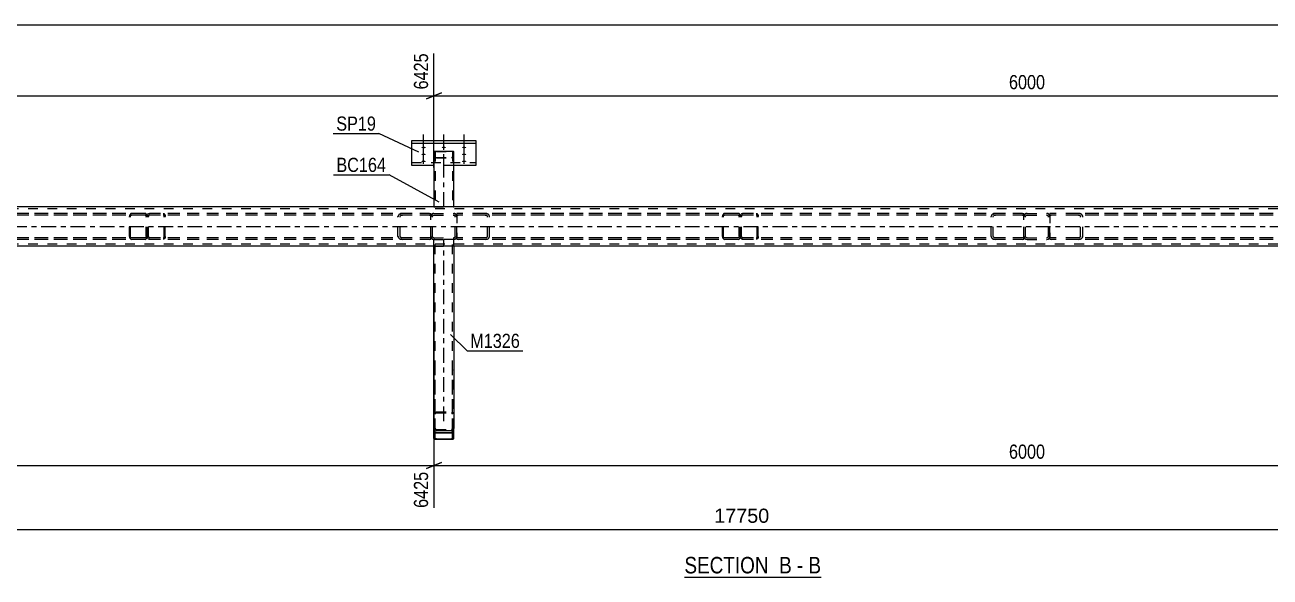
# Model space of a CAD drawing. Header units: millimetres. Extents: x -91 to 750, y -434 to 160.
# Drawn here: x 134.2 to 386.2, y -278.7 to -166.9 of the extents above; entities that cross this region are included whole.
import ezdxf

# ---------------------------------------------------------------- set-up
doc = ezdxf.new("R2010")
doc.units = ezdxf.units.MM
doc.linetypes.add('DXK_LINE_DOT2', pattern=[3.9198, 1.9599, -1.9599])
doc.linetypes.add('DXK_LINE_DOT3', pattern=[5.9187, 2.979, -0.9799, 0.9799, -0.9799])
doc.styles.add('Arial', font='ARIAL.TTF', dxfattribs={"height": 0.2})
doc.styles.add('Arial Narrow', font='ARIALN.TTF', dxfattribs={"height": 0.2})

# ---------------------------------------------------------------- blocks, each defined once
blk = doc.blocks.new('Unknown-761555327-20 - 1403')
at = {"color": 6, "linetype": 'Continuous'}
blk.add_line((267.69, -278.74), (295.33, -278.74), dxfattribs=at)
at = {"color": 0, "linetype": 'Continuous'}
blk.add_wipeout([(285.8, -277.99), (285.8, -274.49), (267.69, -274.49), (267.69, -277.99)], dxfattribs=at)
at = {"color": 7, "linetype": 'Continuous', "style": 'Arial Narrow'}
blk.add_text('SECTION ', height=3.34, dxfattribs=at).set_placement((267.69, -277.99))
at = {"color": 0, "linetype": 'Continuous'}
blk.add_wipeout([(289.4, -277.99), (289.4, -274.49), (286.85, -274.49), (286.85, -277.99)], dxfattribs=at)
blk.add_wipeout([(291.73, -277.99), (291.73, -274.49), (290.45, -274.49), (290.45, -277.99)], dxfattribs=at)
at = {"color": 7, "linetype": 'Continuous', "style": 'Arial Narrow'}
blk.add_text('B', height=3.34, dxfattribs=at).set_placement((286.85, -277.99))
at = {"color": 0, "linetype": 'Continuous'}
blk.add_wipeout([(295.33, -277.99), (295.33, -274.49), (292.78, -274.49), (292.78, -277.99)], dxfattribs=at)
at = {"color": 7, "linetype": 'Continuous', "style": 'Arial Narrow'}
for s, p in [('-', (290.45, -277.99)), ('B', (292.78, -277.99))]:
    blk.add_text(s, height=3.34, dxfattribs=at).set_placement(p)
blk = doc.blocks.new('Part-761555327-1407 - 1403')
at = {"color": 7, "linetype": 'DXK_LINE_DOT2'}
for p, q in [((217.01, -248.58), (217.01, -236.78)), ((217.25, -249.62), (217.25, -236.78)), ((220.77, -249.62), (220.77, -236.78)), ((221.01, -248.58), (221.01, -236.78))]:
    blk.add_line(p, q, dxfattribs=at)
at = {"color": 2, "linetype": 'Continuous'}
for p, q in [((217.01, -250.66), (217.01, -248.58)), ((221.01, -250.66), (221.01, -248.58)), ((217.05, -249.55), (217.01, -249.62)), ((217.01, -250.66), (217.05, -250.72)), ((217.15, -249.5), (217.05, -249.55)), ((217.05, -250.72), (217.15, -250.77)), ((217.31, -249.46), (217.15, -249.5)), ((217.15, -250.77), (217.31, -250.81)), ((217.25, -249.62), (217.27, -249.58)), ((217.25, -250.66), (217.25, -249.62)), ((217.27, -250.69), (217.25, -250.66)), ((217.27, -249.58), (217.32, -249.56)), ((217.32, -250.71), (217.27, -250.69)), ((217.49, -249.45), (217.31, -249.46)), ((217.31, -250.81), (217.49, -250.82)), ((217.32, -249.56), (217.4, -249.54)), ((217.4, -250.73), (217.32, -250.71)), ((217.4, -249.54), (217.49, -249.53)), ((217.49, -250.74), (217.4, -250.73)), ((217.49, -249.45), (220.53, -249.45)), ((217.49, -249.53), (220.53, -249.53)), ((217.49, -250.74), (220.53, -250.74)), ((217.49, -250.82), (220.53, -250.82)), ((220.71, -249.46), (220.53, -249.45)), ((220.53, -249.53), (220.62, -249.54)), ((220.62, -250.73), (220.53, -250.74)), ((220.53, -250.82), (220.71, -250.81)), ((220.62, -249.54), (220.7, -249.56)), ((220.7, -250.71), (220.62, -250.73)), ((220.7, -249.56), (220.75, -249.58)), ((220.75, -250.69), (220.7, -250.71)), ((220.87, -249.5), (220.71, -249.46)), ((220.71, -250.81), (220.87, -250.77)), ((220.75, -249.58), (220.77, -249.62)), ((220.77, -250.66), (220.75, -250.69)), ((220.77, -250.66), (220.77, -249.62)), ((220.97, -249.55), (220.87, -249.5)), ((220.87, -250.77), (220.97, -250.72)), ((221.01, -249.62), (220.97, -249.55)), ((220.97, -250.72), (221.01, -250.66))]:
    blk.add_line(p, q, dxfattribs=at)
blk = doc.blocks.new('Part-761555327-1507 - 1403')
at = {"color": 2, "linetype": 'Continuous'}
for p, q in [((587.64, -203.72), (-35.2, -203.72)), ((587.64, -211.72), (-35.2, -211.72))]:
    blk.add_line(p, q, dxfattribs=at)
at = {"color": 7, "linetype": 'DXK_LINE_DOT2'}
for p, q in [((587.64, -204.12), (-40, -204.12)), ((587.64, -211.32), (-40, -211.32))]:
    blk.add_line(p, q, dxfattribs=at)
at = {"color": 7, "linetype": 'DXK_LINE_DOT3'}
blk.add_line((-40, -207.72), (587.64, -207.72), dxfattribs=at)
blk = doc.blocks.new('Part-761555327-1464 - 1403')
at = {"color": 7, "linetype": 'DXK_LINE_DOT2'}
for p, q in [((221.01, -210.36), (217.01, -210.36)), ((217.01, -211.72), (217.01, -210.36)), ((217.25, -248.58), (217.25, -210.36)), ((220.77, -248.58), (220.77, -210.36)), ((221.01, -211.72), (221.01, -210.36)), ((217.01, -211.72), (221.01, -211.72)), ((217.01, -245.72), (217.05, -245.55)), ((217.05, -245.55), (217.15, -245.4)), ((217.15, -245.4), (217.31, -245.31)), ((217.27, -245.64), (217.25, -245.72)), ((217.32, -245.56), (217.27, -245.64)), ((217.31, -245.31), (217.49, -245.27)), ((217.4, -245.51), (217.32, -245.56)), ((217.49, -245.5), (217.4, -245.51)), ((217.49, -245.27), (220.53, -245.27)), ((217.49, -245.5), (220.53, -245.5)), ((220.53, -245.27), (220.71, -245.31)), ((220.62, -245.51), (220.53, -245.5)), ((220.7, -245.56), (220.62, -245.51)), ((220.75, -245.64), (220.7, -245.56)), ((220.71, -245.31), (220.87, -245.4)), ((220.77, -245.72), (220.75, -245.64)), ((220.87, -245.4), (220.97, -245.55)), ((220.97, -245.55), (221.01, -245.72)), ((217.25, -248.58), (217.27, -248.67)), ((217.27, -248.67), (217.32, -248.74)), ((217.32, -248.74), (217.4, -248.79)), ((217.4, -248.79), (217.49, -248.81)), ((217.49, -248.81), (220.53, -248.81)), ((220.53, -248.81), (220.62, -248.79)), ((220.62, -248.79), (220.7, -248.74)), ((220.7, -248.74), (220.75, -248.67)), ((220.75, -248.67), (220.77, -248.58))]:
    blk.add_line(p, q, dxfattribs=at)
at = {"color": 7, "linetype": 'DXK_LINE_DOT3'}
blk.add_line((219.01, -247.15), (219.01, -210.36), dxfattribs=at)
at = {"color": 2, "linetype": 'Continuous'}
for p, q in [((217.01, -248.58), (217.01, -211.72)), ((221.01, -211.72), (221.01, -248.58)), ((217.05, -248.75), (217.01, -248.58)), ((217.15, -248.9), (217.05, -248.75)), ((217.31, -249), (217.15, -248.9)), ((217.49, -249.03), (217.31, -249)), ((217.49, -249.03), (220.53, -249.03)), ((220.71, -249), (220.53, -249.03)), ((220.87, -248.9), (220.71, -249)), ((220.97, -248.75), (220.87, -248.9)), ((221.01, -248.58), (220.97, -248.75))]:
    blk.add_line(p, q, dxfattribs=at)
blk = doc.blocks.new('Part-761555327-1448 - 1403')
at = {"color": 2, "linetype": 'Continuous'}
for p, q in [((212.51, -195.35), (212.51, -190.3)), ((212.51, -190.3), (225.51, -190.3)), ((225.51, -190.9), (212.51, -190.9)), ((225.51, -190.3), (225.51, -195.35)), ((217.01, -195.35), (212.51, -195.35)), ((225.51, -195.35), (221.01, -195.35))]:
    blk.add_line(p, q, dxfattribs=at)
at = {"color": 7, "linetype": 'DXK_LINE_DOT2'}
for p, q in [((212.51, -194.75), (225.51, -194.75)), ((221.01, -195.35), (217.01, -195.35))]:
    blk.add_line(p, q, dxfattribs=at)
blk = doc.blocks.new('Part-761555327-1605 - 1403')
at = {"color": 7, "linetype": 'DXK_LINE_DOT2'}
for p, q in [((216.41, -205.47), (216.36, -205.72)), ((216.36, -209.72), (216.36, -205.72)), ((216.68, -205.72), (216.71, -205.59)), ((216.68, -209.72), (216.68, -205.72)), ((217, -205.08), (216.76, -205.12)), ((216.88, -205.42), (217, -205.4)), ((217, -205.08), (221, -205.08)), ((217, -205.4), (221, -205.4)), ((221.25, -205.12), (221, -205.08)), ((221, -205.4), (221.12, -205.42)), ((221.3, -205.59), (221.32, -205.72)), ((221.32, -209.72), (221.32, -205.72)), ((221.64, -205.72), (221.59, -205.47)), ((221.64, -209.72), (221.64, -205.72)), ((216.36, -209.72), (216.41, -209.96)), ((216.71, -209.84), (216.68, -209.72)), ((216.76, -210.31), (217, -210.36)), ((217, -210.04), (216.88, -210.01)), ((217, -210.04), (221, -210.04)), ((217, -210.36), (221, -210.36)), ((221.12, -210.01), (221, -210.04)), ((221, -210.36), (221.25, -210.31)), ((221.32, -209.72), (221.3, -209.84)), ((221.59, -209.96), (221.64, -209.72))]:
    blk.add_line(p, q, dxfattribs=at)
for centre, radius, start, end in [((217, -205.72), 0.64, 112.5, 157.5), ((217, -205.72), 0.32, 112.5, 157.5), ((221, -205.72), 0.32, 22.5, 67.5), ((221, -205.72), 0.64, 22.5, 67.5), ((217, -209.72), 0.64, 202.5, 247.5), ((217, -209.72), 0.32, 202.5, 247.5), ((221, -209.72), 0.32, 292.5, 337.5), ((221, -209.72), 0.64, 292.5, 337.5)]:
    blk.add_arc(centre, radius, start, end, dxfattribs=at)
blk = doc.blocks.new('Part-761555327-1615 - 1403')
at = {"color": 7, "linetype": 'DXK_LINE_DOT2'}
for p, q in [((158.56, -205.08), (105.37, -205.08)), ((158.56, -205.4), (105.37, -205.4)), ((155.41, -205.47), (155.38, -205.72)), ((155.38, -209.72), (155.38, -205.72)), ((155.51, -205.26), (155.41, -205.47)), ((155.65, -205.12), (155.51, -205.26)), ((155.6, -205.72), (155.61, -205.59)), ((155.6, -209.72), (155.6, -205.72)), ((155.61, -205.59), (155.66, -205.49)), ((155.82, -205.08), (155.65, -205.12)), ((155.66, -205.49), (155.73, -205.42)), ((155.73, -205.42), (155.82, -205.4)), ((158.73, -205.12), (158.56, -205.08)), ((158.56, -205.4), (158.65, -205.42)), ((158.65, -205.42), (158.72, -205.49)), ((158.72, -205.49), (158.77, -205.59)), ((158.87, -205.26), (158.73, -205.12)), ((158.77, -205.59), (158.78, -205.72)), ((158.78, -209.72), (158.78, -205.72)), ((158.97, -205.47), (158.87, -205.26)), ((159, -205.72), (158.97, -205.47)), ((159, -209.72), (159, -205.72)), ((158.56, -210.04), (105.37, -210.04)), ((158.56, -210.36), (105.37, -210.36)), ((155.38, -209.72), (155.41, -209.96)), ((155.41, -209.96), (155.51, -210.17)), ((155.51, -210.17), (155.65, -210.31)), ((155.61, -209.84), (155.6, -209.72)), ((155.66, -209.94), (155.61, -209.84)), ((155.65, -210.31), (155.82, -210.36)), ((155.73, -210.01), (155.66, -209.94)), ((155.82, -210.04), (155.73, -210.01)), ((158.65, -210.01), (158.56, -210.04)), ((158.56, -210.36), (158.73, -210.31)), ((158.72, -209.94), (158.65, -210.01)), ((158.77, -209.84), (158.72, -209.94)), ((158.73, -210.31), (158.87, -210.17)), ((158.78, -209.72), (158.77, -209.84)), ((158.87, -210.17), (158.97, -209.96)), ((158.97, -209.96), (159, -209.72))]:
    blk.add_line(p, q, dxfattribs=at)
blk = doc.blocks.new('Part-761555327-1570 - 1403')
at = {"color": 7, "linetype": 'DXK_LINE_DOT2'}
for p, q in [((279, -205.72), (279.03, -205.47)), ((279, -209.72), (279, -205.72)), ((279.03, -205.47), (279.13, -205.26)), ((279.13, -205.26), (279.27, -205.12)), ((279.24, -205.59), (279.22, -205.72)), ((279.22, -209.72), (279.22, -205.72)), ((279.29, -205.49), (279.24, -205.59)), ((279.27, -205.12), (279.44, -205.08)), ((279.36, -205.42), (279.29, -205.49)), ((279.44, -205.4), (279.36, -205.42)), ((336.1, -205.08), (279.44, -205.08)), ((336.1, -205.4), (279.44, -205.4)), ((282.19, -205.08), (282.35, -205.12)), ((282.27, -205.42), (282.19, -205.4)), ((282.34, -205.49), (282.27, -205.42)), ((282.39, -205.59), (282.34, -205.49)), ((282.35, -205.12), (282.5, -205.26)), ((282.41, -205.72), (282.39, -205.59)), ((282.41, -209.72), (282.41, -205.72)), ((282.5, -205.26), (282.59, -205.47)), ((282.59, -205.47), (282.63, -205.72)), ((282.63, -209.72), (282.63, -205.72)), ((329.8, -205.47), (329.73, -205.72)), ((329.73, -209.72), (329.73, -205.72)), ((330.17, -205.72), (330.21, -205.59)), ((330.17, -209.72), (330.17, -205.72)), ((330.61, -205.08), (330.28, -205.12)), ((330.45, -205.42), (330.61, -205.4)), ((336.1, -205.08), (336.36, -205.11)), ((336.1, -205.4), (336.27, -205.42)), ((336.27, -205.42), (336.36, -205.46)), ((336.36, -210.32), (336.36, -205.11)), ((279.03, -209.96), (279, -209.72)), ((279.13, -210.17), (279.03, -209.96)), ((279.27, -210.31), (279.13, -210.17)), ((279.22, -209.72), (279.24, -209.84)), ((279.24, -209.84), (279.29, -209.94)), ((279.44, -210.36), (279.27, -210.31)), ((279.29, -209.94), (279.36, -210.01)), ((279.36, -210.01), (279.44, -210.04)), ((336.1, -210.04), (279.44, -210.04)), ((336.1, -210.36), (279.44, -210.36)), ((282.19, -210.04), (282.27, -210.01)), ((282.35, -210.31), (282.19, -210.36)), ((282.27, -210.01), (282.34, -209.94)), ((282.34, -209.94), (282.39, -209.84)), ((282.5, -210.17), (282.35, -210.31)), ((282.39, -209.84), (282.41, -209.72)), ((282.59, -209.96), (282.5, -210.17)), ((282.63, -209.72), (282.59, -209.96)), ((329.73, -209.72), (329.8, -209.96)), ((330.21, -209.84), (330.17, -209.72)), ((330.28, -210.31), (330.61, -210.36)), ((330.61, -210.04), (330.45, -210.01)), ((336.27, -210.01), (336.1, -210.04)), ((336.1, -210.36), (336.36, -210.32)), ((336.36, -209.97), (336.27, -210.01))]:
    blk.add_line(p, q, dxfattribs=at)
for centre, radius, start, end in [((330.48, -205.9), 0.802, 104.5547, 147.5896), ((330.55, -205.81), 0.401, 104.5547, 147.5896), ((330.48, -209.53), 0.802, 212.4104, 255.4453), ((330.55, -209.62), 0.401, 212.4104, 255.4453)]:
    blk.add_arc(centre, radius, start, end, dxfattribs=at)
blk = doc.blocks.new('Part-761555327-1597 - 1403')
at = {"color": 2, "linetype": 'Continuous'}
for p, q in [((217.01, -192.6), (217.05, -192.54)), ((217.01, -192.6), (217.01, -203.72)), ((217.05, -192.54), (217.15, -192.49)), ((217.15, -192.49), (217.31, -192.45)), ((217.31, -192.45), (217.49, -192.44)), ((217.49, -192.44), (220.53, -192.44)), ((220.53, -192.44), (220.71, -192.45)), ((220.71, -192.45), (220.87, -192.49)), ((220.87, -192.49), (220.97, -192.54)), ((220.97, -192.54), (221.01, -192.6)), ((221.01, -203.72), (221.01, -192.6))]:
    blk.add_line(p, q, dxfattribs=at)
at = {"color": 7, "linetype": 'DXK_LINE_DOT2'}
for p, q in [((217.05, -193.71), (217.01, -193.64)), ((217.15, -193.76), (217.05, -193.71)), ((217.31, -193.8), (217.15, -193.76)), ((217.27, -192.57), (217.25, -192.6)), ((217.25, -192.6), (217.25, -203.72)), ((217.25, -193.64), (217.27, -193.67)), ((217.32, -192.55), (217.27, -192.57)), ((217.27, -193.67), (217.32, -193.7)), ((217.49, -193.81), (217.31, -193.8)), ((217.4, -192.53), (217.32, -192.55)), ((217.32, -193.7), (217.4, -193.72)), ((217.49, -192.52), (217.4, -192.53)), ((217.4, -193.72), (217.49, -193.73)), ((217.49, -192.52), (220.53, -192.52)), ((217.49, -193.73), (220.53, -193.73)), ((217.49, -193.81), (220.53, -193.81)), ((220.62, -192.53), (220.53, -192.52)), ((220.53, -193.73), (220.62, -193.72)), ((220.71, -193.8), (220.53, -193.81)), ((220.7, -192.55), (220.62, -192.53)), ((220.62, -193.72), (220.7, -193.7)), ((220.75, -192.57), (220.7, -192.55)), ((220.7, -193.7), (220.71, -193.69)), ((220.71, -193.69), (220.75, -193.67)), ((220.87, -193.76), (220.71, -193.8)), ((220.77, -192.6), (220.75, -192.57)), ((220.75, -193.67), (220.77, -193.64)), ((220.77, -192.6), (220.77, -203.72)), ((220.97, -193.71), (220.87, -193.76)), ((221.01, -193.64), (220.97, -193.71)), ((217.01, -203.72), (221.01, -203.72))]:
    blk.add_line(p, q, dxfattribs=at)
at = {"color": 7, "linetype": 'DXK_LINE_DOT3'}
blk.add_line((219.01, -203.72), (219.01, -193.12), dxfattribs=at)
blk = doc.blocks.new('Part-761555327-1571 - 1403')
at = {"color": 7, "linetype": 'DXK_LINE_DOT2'}
for p, q in [((159, -205.72), (159.03, -205.47)), ((159, -209.72), (159, -205.72)), ((159.03, -205.47), (159.13, -205.26)), ((159.13, -205.26), (159.27, -205.12)), ((159.24, -205.59), (159.22, -205.72)), ((159.22, -209.72), (159.22, -205.72)), ((159.29, -205.49), (159.24, -205.59)), ((159.27, -205.12), (159.44, -205.08)), ((159.36, -205.42), (159.29, -205.49)), ((159.44, -205.4), (159.36, -205.42)), ((216.1, -205.08), (159.44, -205.08)), ((216.1, -205.4), (159.44, -205.4)), ((162.19, -205.08), (162.35, -205.12)), ((162.27, -205.42), (162.19, -205.4)), ((162.34, -205.49), (162.27, -205.42)), ((162.39, -205.59), (162.34, -205.49)), ((162.35, -205.12), (162.5, -205.26)), ((162.41, -205.72), (162.39, -205.59)), ((162.41, -209.72), (162.41, -205.72)), ((162.5, -205.26), (162.59, -205.47)), ((162.59, -205.47), (162.63, -205.72)), ((162.63, -209.72), (162.63, -205.72)), ((209.8, -205.47), (209.73, -205.72)), ((209.73, -209.72), (209.73, -205.72)), ((210.17, -205.72), (210.21, -205.59)), ((210.17, -209.72), (210.17, -205.72)), ((210.61, -205.08), (210.28, -205.12)), ((210.45, -205.42), (210.61, -205.4)), ((216.1, -205.08), (216.36, -205.11)), ((216.1, -205.4), (216.27, -205.42)), ((216.27, -205.42), (216.36, -205.46)), ((216.36, -210.32), (216.36, -205.11)), ((159.03, -209.96), (159, -209.72)), ((159.13, -210.17), (159.03, -209.96)), ((159.27, -210.31), (159.13, -210.17)), ((159.22, -209.72), (159.24, -209.84)), ((159.24, -209.84), (159.29, -209.94)), ((159.44, -210.36), (159.27, -210.31)), ((159.29, -209.94), (159.36, -210.01)), ((159.36, -210.01), (159.44, -210.04)), ((216.1, -210.04), (159.44, -210.04)), ((216.1, -210.36), (159.44, -210.36)), ((162.19, -210.04), (162.27, -210.01)), ((162.35, -210.31), (162.19, -210.36)), ((162.27, -210.01), (162.34, -209.94)), ((162.34, -209.94), (162.39, -209.84)), ((162.5, -210.17), (162.35, -210.31)), ((162.39, -209.84), (162.41, -209.72)), ((162.59, -209.96), (162.5, -210.17)), ((162.63, -209.72), (162.59, -209.96)), ((209.73, -209.72), (209.8, -209.96)), ((210.21, -209.84), (210.17, -209.72)), ((210.28, -210.31), (210.61, -210.36)), ((210.61, -210.04), (210.45, -210.01)), ((216.27, -210.01), (216.1, -210.04)), ((216.1, -210.36), (216.36, -210.32)), ((216.36, -209.97), (216.27, -210.01))]:
    blk.add_line(p, q, dxfattribs=at)
for centre, radius, start, end in [((210.48, -205.9), 0.802, 104.5547, 147.5895), ((210.55, -205.81), 0.401, 104.5547, 147.5895), ((210.48, -209.53), 0.802, 212.4105, 255.4453), ((210.55, -209.62), 0.401, 212.4105, 255.4453)]:
    blk.add_arc(centre, radius, start, end, dxfattribs=at)
blk = doc.blocks.new('Bolt-761555327-1523 - 1403')
at = {"linetype": 'Continuous'}
for points in [[(214.91, -191.57), (215, -191.57), (215.09, -191.58), (215.17, -191.6), (215.24, -191.62), (215.29, -191.65), (215.33, -191.67), (215.35, -191.71), (215.35, -191.74), (215.33, -191.77), (215.29, -191.8), (215.24, -191.82), (215.17, -191.84), (215.09, -191.86), (215, -191.87), (214.91, -191.87), (214.82, -191.87), (214.73, -191.86), (214.65, -191.84), (214.58, -191.82), (214.53, -191.8), (214.49, -191.77), (214.47, -191.74), (214.47, -191.71), (214.49, -191.67), (214.53, -191.65), (214.58, -191.62), (214.65, -191.6), (214.73, -191.58), (214.82, -191.57)], [(214.91, -192.97), (215, -192.98), (215.09, -192.99), (215.17, -193), (215.24, -193.02), (215.29, -193.05), (215.33, -193.08), (215.35, -193.11), (215.35, -193.14), (215.33, -193.17), (215.29, -193.2), (215.24, -193.22), (215.17, -193.25), (215.09, -193.26), (215, -193.27), (214.91, -193.27), (214.82, -193.27), (214.73, -193.26), (214.65, -193.25), (214.58, -193.22), (214.53, -193.2), (214.49, -193.17), (214.47, -193.14), (214.47, -193.11), (214.49, -193.08), (214.53, -193.05), (214.58, -193.02), (214.65, -193), (214.73, -192.99), (214.82, -192.98)], [(219.01, -191.57), (219.1, -191.57), (219.19, -191.58), (219.27, -191.6), (219.34, -191.62), (219.39, -191.65), (219.43, -191.67), (219.45, -191.71), (219.45, -191.74), (219.43, -191.77), (219.39, -191.8), (219.34, -191.82), (219.27, -191.84), (219.19, -191.86), (219.1, -191.87), (219.01, -191.87), (218.92, -191.87), (218.83, -191.86), (218.75, -191.84), (218.68, -191.82), (218.63, -191.8), (218.59, -191.77), (218.57, -191.74), (218.57, -191.71), (218.59, -191.67), (218.63, -191.65), (218.68, -191.62), (218.75, -191.6), (218.83, -191.58), (218.92, -191.57)], [(223.11, -191.57), (223.2, -191.57), (223.29, -191.58), (223.37, -191.6), (223.44, -191.62), (223.49, -191.65), (223.53, -191.67), (223.55, -191.71), (223.55, -191.74), (223.53, -191.77), (223.49, -191.8), (223.44, -191.82), (223.37, -191.84), (223.29, -191.86), (223.2, -191.87), (223.11, -191.87), (223.02, -191.87), (222.93, -191.86), (222.85, -191.84), (222.78, -191.82), (222.73, -191.8), (222.69, -191.77), (222.67, -191.74), (222.67, -191.71), (222.69, -191.67), (222.73, -191.65), (222.78, -191.62), (222.85, -191.6), (222.93, -191.58), (223.02, -191.57)], [(223.11, -192.97), (223.2, -192.98), (223.29, -192.99), (223.37, -193), (223.44, -193.02), (223.49, -193.05), (223.53, -193.08), (223.55, -193.11), (223.55, -193.14), (223.53, -193.17), (223.49, -193.2), (223.44, -193.22), (223.37, -193.25), (223.29, -193.26), (223.2, -193.27), (223.11, -193.27), (223.02, -193.27), (222.93, -193.26), (222.85, -193.25), (222.78, -193.22), (222.73, -193.2), (222.69, -193.17), (222.67, -193.14), (222.67, -193.11), (222.69, -193.08), (222.73, -193.05), (222.78, -193.02), (222.85, -193), (222.93, -192.99), (223.02, -192.98)], [(214.91, -194.38), (215, -194.38), (215.09, -194.39), (215.17, -194.4), (215.24, -194.43), (215.29, -194.45), (215.33, -194.48), (215.35, -194.51), (215.35, -194.54), (215.33, -194.57), (215.29, -194.6), (215.24, -194.63), (215.17, -194.65), (215.09, -194.66), (215, -194.67), (214.91, -194.68), (214.82, -194.67), (214.73, -194.66), (214.65, -194.65), (214.58, -194.63), (214.53, -194.6), (214.49, -194.57), (214.47, -194.54), (214.47, -194.51), (214.49, -194.48), (214.53, -194.45), (214.58, -194.43), (214.65, -194.4), (214.73, -194.39), (214.82, -194.38)], [(223.11, -194.38), (223.2, -194.38), (223.29, -194.39), (223.37, -194.4), (223.44, -194.43), (223.49, -194.45), (223.53, -194.48), (223.55, -194.51), (223.55, -194.54), (223.53, -194.57), (223.49, -194.6), (223.44, -194.63), (223.37, -194.65), (223.29, -194.66), (223.2, -194.67), (223.11, -194.68), (223.02, -194.67), (222.93, -194.66), (222.85, -194.65), (222.78, -194.63), (222.73, -194.6), (222.69, -194.57), (222.67, -194.54), (222.67, -194.51), (222.69, -194.48), (222.73, -194.45), (222.78, -194.43), (222.85, -194.4), (222.93, -194.39), (223.02, -194.38)]]:
    blk.add_hatch(color=1, dxfattribs=at).paths.add_polyline_path(points)
at = {"color": 1, "linetype": 'Continuous'}
for p, q in [((214.91, -192.21), (214.91, -189.09)), ((214.91, -193.61), (214.91, -190.49)), ((219.01, -192.21), (219.01, -189.09)), ((223.11, -192.21), (223.11, -189.09)), ((223.11, -193.61), (223.11, -190.49)), ((214.91, -195.01), (214.91, -191.89)), ((223.11, -195.01), (223.11, -191.89))]:
    blk.add_line(p, q, dxfattribs=at)
at = {"color": 1, "linetype": 'DXK_LINE_DOT2'}
blk.add_line((219.01, -195.01), (219.01, -191.89), dxfattribs=at)
blk = doc.blocks.new('Part-761555327-1607 - 1403')
at = {"color": 7, "linetype": 'DXK_LINE_DOT2'}
for p, q in [((336.41, -205.47), (336.36, -205.72)), ((336.36, -209.72), (336.36, -205.72)), ((336.68, -205.72), (336.71, -205.59)), ((336.68, -209.72), (336.68, -205.72)), ((337, -205.08), (336.76, -205.12)), ((336.88, -205.42), (337, -205.4)), ((337, -205.08), (341, -205.08)), ((337, -205.4), (341, -205.4)), ((341.25, -205.12), (341, -205.08)), ((341, -205.4), (341.12, -205.42)), ((341.3, -205.59), (341.32, -205.72)), ((341.32, -209.72), (341.32, -205.72)), ((341.64, -205.72), (341.59, -205.47)), ((341.64, -209.72), (341.64, -205.72)), ((336.36, -209.72), (336.41, -209.96)), ((336.71, -209.84), (336.68, -209.72)), ((336.76, -210.31), (337, -210.36)), ((337, -210.04), (336.88, -210.01)), ((337, -210.04), (341, -210.04)), ((337, -210.36), (341, -210.36)), ((341.12, -210.01), (341, -210.04)), ((341, -210.36), (341.25, -210.31)), ((341.32, -209.72), (341.3, -209.84)), ((341.59, -209.96), (341.64, -209.72))]:
    blk.add_line(p, q, dxfattribs=at)
for centre, radius, start, end in [((337, -205.72), 0.64, 112.5, 157.5), ((337, -205.72), 0.32, 112.5, 157.5), ((341, -205.72), 0.32, 22.5, 67.5), ((341, -205.72), 0.64, 22.5, 67.5), ((337, -209.72), 0.64, 202.5, 247.5), ((337, -209.72), 0.32, 202.5, 247.5), ((341, -209.72), 0.32, 292.5, 337.5), ((341, -209.72), 0.64, 292.5, 337.5)]:
    blk.add_arc(centre, radius, start, end, dxfattribs=at)
blk = doc.blocks.new('Part-761555327-1611 - 1403')
at = {"color": 7, "linetype": 'DXK_LINE_DOT2'}
for p, q in [((398.56, -205.08), (345.37, -205.08)), ((398.56, -205.4), (345.37, -205.4)), ((395.41, -205.47), (395.38, -205.72)), ((395.38, -209.72), (395.38, -205.72)), ((395.51, -205.26), (395.41, -205.47)), ((395.65, -205.12), (395.51, -205.26)), ((395.6, -205.72), (395.61, -205.59)), ((395.6, -209.72), (395.6, -205.72)), ((395.61, -205.59), (395.66, -205.49)), ((395.82, -205.08), (395.65, -205.12)), ((395.66, -205.49), (395.73, -205.42)), ((395.73, -205.42), (395.82, -205.4)), ((398.73, -205.12), (398.56, -205.08)), ((398.56, -205.4), (398.65, -205.42)), ((398.65, -205.42), (398.72, -205.49)), ((398.72, -205.49), (398.77, -205.59)), ((398.87, -205.26), (398.73, -205.12)), ((398.77, -205.59), (398.78, -205.72)), ((398.78, -209.72), (398.78, -205.72)), ((398.97, -205.47), (398.87, -205.26)), ((399, -205.72), (398.97, -205.47)), ((399, -209.72), (399, -205.72)), ((398.56, -210.04), (345.37, -210.04)), ((398.56, -210.36), (345.37, -210.36)), ((395.38, -209.72), (395.41, -209.96)), ((395.41, -209.96), (395.51, -210.17)), ((395.51, -210.17), (395.65, -210.31)), ((395.61, -209.84), (395.6, -209.72)), ((395.66, -209.94), (395.61, -209.84)), ((395.65, -210.31), (395.82, -210.36)), ((395.73, -210.01), (395.66, -209.94)), ((395.82, -210.04), (395.73, -210.01)), ((398.65, -210.01), (398.56, -210.04)), ((398.56, -210.36), (398.73, -210.31)), ((398.72, -209.94), (398.65, -210.01)), ((398.77, -209.84), (398.72, -209.94)), ((398.73, -210.31), (398.87, -210.17)), ((398.78, -209.72), (398.77, -209.84)), ((398.87, -210.17), (398.97, -209.96)), ((398.97, -209.96), (399, -209.72))]:
    blk.add_line(p, q, dxfattribs=at)
blk = doc.blocks.new('Part-761555327-1612 - 1403')
at = {"color": 7, "linetype": 'DXK_LINE_DOT2'}
for p, q in [((341.9, -205.08), (341.64, -205.11)), ((341.64, -205.11), (341.64, -210.32)), ((341.64, -205.46), (341.73, -205.42)), ((341.73, -205.42), (341.9, -205.4)), ((452.63, -205.08), (341.9, -205.08)), ((452.63, -205.4), (341.9, -205.4)), ((347.73, -205.12), (347.39, -205.08)), ((347.39, -205.4), (347.56, -205.42)), ((347.8, -205.59), (347.83, -205.72)), ((347.83, -209.72), (347.83, -205.72)), ((348.27, -205.72), (348.2, -205.47)), ((348.27, -209.72), (348.27, -205.72)), ((341.73, -210.01), (341.64, -209.97)), ((341.64, -210.32), (341.9, -210.36)), ((341.9, -210.04), (341.73, -210.01)), ((452.63, -210.04), (341.9, -210.04)), ((452.63, -210.36), (341.9, -210.36)), ((347.56, -210.01), (347.39, -210.04)), ((347.39, -210.36), (347.73, -210.31)), ((347.83, -209.72), (347.8, -209.84)), ((348.2, -209.96), (348.27, -209.72))]:
    blk.add_line(p, q, dxfattribs=at)
for centre, radius, start, end in [((347.46, -205.81), 0.401, 32.4104, 75.4453), ((347.52, -205.9), 0.802, 32.4104, 75.4453), ((347.46, -209.62), 0.401, 284.5547, 327.5896), ((347.52, -209.53), 0.802, 284.5547, 327.5896)]:
    blk.add_arc(centre, radius, start, end, dxfattribs=at)
blk = doc.blocks.new('Part-761555327-1613 - 1403')
at = {"color": 7, "linetype": 'DXK_LINE_DOT2'}
for p, q in [((278.56, -205.08), (225.37, -205.08)), ((278.56, -205.4), (225.37, -205.4)), ((275.41, -205.47), (275.38, -205.72)), ((275.38, -209.72), (275.38, -205.72)), ((275.51, -205.26), (275.41, -205.47)), ((275.65, -205.12), (275.51, -205.26)), ((275.6, -205.72), (275.61, -205.59)), ((275.6, -209.72), (275.6, -205.72)), ((275.61, -205.59), (275.66, -205.49)), ((275.82, -205.08), (275.65, -205.12)), ((275.66, -205.49), (275.73, -205.42)), ((275.73, -205.42), (275.82, -205.4)), ((278.73, -205.12), (278.56, -205.08)), ((278.56, -205.4), (278.65, -205.42)), ((278.65, -205.42), (278.72, -205.49)), ((278.72, -205.49), (278.77, -205.59)), ((278.87, -205.26), (278.73, -205.12)), ((278.77, -205.59), (278.78, -205.72)), ((278.78, -209.72), (278.78, -205.72)), ((278.97, -205.47), (278.87, -205.26)), ((279, -205.72), (278.97, -205.47)), ((279, -209.72), (279, -205.72)), ((278.56, -210.04), (225.37, -210.04)), ((278.56, -210.36), (225.37, -210.36)), ((275.38, -209.72), (275.41, -209.96)), ((275.41, -209.96), (275.51, -210.17)), ((275.51, -210.17), (275.65, -210.31)), ((275.61, -209.84), (275.6, -209.72)), ((275.66, -209.94), (275.61, -209.84)), ((275.65, -210.31), (275.82, -210.36)), ((275.73, -210.01), (275.66, -209.94)), ((275.82, -210.04), (275.73, -210.01)), ((278.65, -210.01), (278.56, -210.04)), ((278.56, -210.36), (278.73, -210.31)), ((278.72, -209.94), (278.65, -210.01)), ((278.77, -209.84), (278.72, -209.94)), ((278.73, -210.31), (278.87, -210.17)), ((278.78, -209.72), (278.77, -209.84)), ((278.87, -210.17), (278.97, -209.96)), ((278.97, -209.96), (279, -209.72))]:
    blk.add_line(p, q, dxfattribs=at)
blk = doc.blocks.new('Part-761555327-1614 - 1403')
at = {"color": 7, "linetype": 'DXK_LINE_DOT2'}
for p, q in [((221.9, -205.08), (221.64, -205.11)), ((221.64, -205.11), (221.64, -210.32)), ((221.64, -205.46), (221.73, -205.42)), ((221.73, -205.42), (221.9, -205.4)), ((332.63, -205.08), (221.9, -205.08)), ((332.63, -205.4), (221.9, -205.4)), ((227.73, -205.12), (227.39, -205.08)), ((227.39, -205.4), (227.56, -205.42)), ((227.8, -205.59), (227.83, -205.72)), ((227.83, -209.72), (227.83, -205.72)), ((228.27, -205.72), (228.2, -205.47)), ((228.27, -209.72), (228.27, -205.72)), ((221.73, -210.01), (221.64, -209.97)), ((221.64, -210.32), (221.9, -210.36)), ((221.9, -210.04), (221.73, -210.01)), ((332.63, -210.04), (221.9, -210.04)), ((332.63, -210.36), (221.9, -210.36)), ((227.56, -210.01), (227.39, -210.04)), ((227.39, -210.36), (227.73, -210.31)), ((227.83, -209.72), (227.8, -209.84)), ((228.2, -209.96), (228.27, -209.72))]:
    blk.add_line(p, q, dxfattribs=at)
for centre, radius, start, end in [((227.46, -205.81), 0.401, 32.4104, 75.4453), ((227.52, -205.9), 0.802, 32.4104, 75.4453), ((227.46, -209.62), 0.401, 284.5547, 327.5896), ((227.52, -209.53), 0.802, 284.5547, 327.5896)]:
    blk.add_arc(centre, radius, start, end, dxfattribs=at)
blk = doc.blocks.new('Part-761555327-1616 - 1403')
at = {"color": 7, "linetype": 'DXK_LINE_DOT2'}
for p, q in [((101.9, -205.08), (101.64, -205.11)), ((101.64, -205.11), (101.64, -210.32)), ((101.64, -205.46), (101.73, -205.42)), ((101.73, -205.42), (101.9, -205.4)), ((212.63, -205.08), (101.9, -205.08)), ((212.63, -205.4), (101.9, -205.4)), ((107.73, -205.12), (107.39, -205.08)), ((107.39, -205.4), (107.56, -205.42)), ((107.8, -205.59), (107.83, -205.72)), ((107.83, -209.72), (107.83, -205.72)), ((108.27, -205.72), (108.2, -205.47)), ((108.27, -209.72), (108.27, -205.72)), ((101.73, -210.01), (101.64, -209.97)), ((101.64, -210.32), (101.9, -210.36)), ((101.9, -210.04), (101.73, -210.01)), ((212.63, -210.04), (101.9, -210.04)), ((212.63, -210.36), (101.9, -210.36)), ((107.56, -210.01), (107.39, -210.04)), ((107.39, -210.36), (107.73, -210.31)), ((107.83, -209.72), (107.8, -209.84)), ((108.2, -209.96), (108.27, -209.72))]:
    blk.add_line(p, q, dxfattribs=at)
for centre, radius, start, end in [((107.46, -205.81), 0.401, 32.4105, 75.4453), ((107.52, -205.9), 0.802, 32.4105, 75.4453), ((107.46, -209.62), 0.401, 284.5547, 327.5895), ((107.52, -209.53), 0.802, 284.5547, 327.5895)]:
    blk.add_arc(centre, radius, start, end, dxfattribs=at)
blk = doc.blocks.new('StraightDimension-761555327-1677 - 1403')
at = {"color": 7, "linetype": 'Continuous'}
for p, q in [((217.01, -220.29), (217.01, -264.72)), ((-40, -256.11), (217.01, -256.11)), ((215.51, -256.71), (218.51, -255.51))]:
    blk.add_line(p, q, dxfattribs=at)
at = {"color": 0, "linetype": 'Continuous'}
blk.add_wipeout([(216.41, -256.81), (212.21, -256.81), (212.21, -265.32), (216.41, -265.32)], dxfattribs=at)
at = {"color": 3, "linetype": 'Continuous', "style": 'Arial Narrow'}
blk.add_text('6425', height=2.863, rotation=90.0002, dxfattribs=at).set_placement((215.81, -264.72))
blk = doc.blocks.new('StraightDimension-761555327-1694 - 1403')
at = {"color": 7, "linetype": 'Continuous'}
for p, q in [((457.01, -217.33), (457.01, -266.55)), ((217.01, -220.29), (217.01, -264.72)), ((218.51, -255.51), (215.51, -256.71)), ((217.01, -256.11), (457.01, -256.11)), ((455.51, -256.71), (458.51, -255.51))]:
    blk.add_line(p, q, dxfattribs=at)
at = {"color": 0}
blk.add_wipeout([(341.27, -255.36), (341.27, -251.16), (332.75, -251.16), (332.75, -255.36)], dxfattribs=at)
at = {"color": 0, "linetype": 'Continuous'}
blk.add_wipeout([(456.41, -256.81), (452.21, -256.81), (452.21, -267.15), (456.41, -267.15)], dxfattribs=at)
at = {"color": 3, "style": 'Arial Narrow'}
blk.add_text('6000', height=2.863, dxfattribs=at).set_placement((333.35, -254.76))
at = {"color": 3, "linetype": 'Continuous', "style": 'Arial Narrow'}
blk.add_text('12425', height=2.863, rotation=90.0002, dxfattribs=at).set_placement((455.81, -266.55))
blk = doc.blocks.new('StraightDimension-761555327-1752 - 1403')
at = {"color": 7, "linetype": 'Continuous'}
blk.add_line((-40, -166.88), (598.54, -166.88), dxfattribs=at)
blk = doc.blocks.new('StraightDimension-761555327-1794 - 1403')
at = {"color": 7, "linetype": 'Continuous'}
blk.add_line((-41, -269.09), (599.54, -269.09), dxfattribs=at)
at = {"color": 0}
blk.add_wipeout([(285.43, -268.34), (285.43, -264.14), (273.11, -264.14), (273.11, -268.34)], dxfattribs=at)
at = {"color": 3, "style": 'Arial'}
blk.add_text('17750', height=2.865, dxfattribs=at).set_placement((273.71, -267.74))
blk = doc.blocks.new('StraightDimension-761555327-1816 - 1403')
at = {"color": 7, "linetype": 'Continuous'}
for p, q in [((217.01, -195.79), (217.01, -172.65)), ((-23, -195.89), (-23, -174.47)), ((-21.5, -180.66), (-24.5, -181.86)), ((-23, -181.26), (217.01, -181.26)), ((215.51, -181.86), (218.51, -180.66))]:
    blk.add_line(p, q, dxfattribs=at)
at = {"color": 0, "linetype": 'Continuous'}
blk.add_wipeout([(216.41, -172.05), (212.21, -172.05), (212.21, -180.56), (216.41, -180.56)], dxfattribs=at)
at = {"color": 0}
blk.add_wipeout([(101.26, -180.51), (101.26, -176.31), (92.75, -176.31), (92.75, -180.51)], dxfattribs=at)
at = {"color": 3, "linetype": 'Continuous', "style": 'Arial Narrow'}
blk.add_text('6425', height=2.863, rotation=90.0002, dxfattribs=at).set_placement((215.81, -179.96))
at = {"color": 3, "style": 'Arial Narrow'}
blk.add_text('6000', height=2.863, dxfattribs=at).set_placement((93.35, -179.91))
blk = doc.blocks.new('StraightDimension-761555327-1826 - 1403')
at = {"color": 7, "linetype": 'Continuous'}
for p, q in [((457.01, -195.59), (457.01, -170.82)), ((217.01, -195.79), (217.01, -172.65)), ((218.51, -180.66), (215.51, -181.86)), ((217.01, -181.26), (457.01, -181.26)), ((455.51, -181.86), (458.51, -180.66))]:
    blk.add_line(p, q, dxfattribs=at)
at = {"color": 0, "linetype": 'Continuous'}
blk.add_wipeout([(456.41, -170.22), (452.21, -170.22), (452.21, -180.56), (456.41, -180.56)], dxfattribs=at)
at = {"color": 0}
blk.add_wipeout([(341.27, -180.51), (341.27, -176.31), (332.75, -176.31), (332.75, -180.51)], dxfattribs=at)
at = {"color": 3, "linetype": 'Continuous', "style": 'Arial Narrow'}
blk.add_text('12425', height=2.863, rotation=90.0002, dxfattribs=at).set_placement((455.81, -179.96))
at = {"color": 3, "style": 'Arial Narrow'}
blk.add_text('6000', height=2.863, dxfattribs=at).set_placement((333.35, -179.91))
blk = doc.blocks.new('Mark-761555327-1443 - 1403')
at = {"color": 0}
blk.add_wipeout([(205.28, -188.31), (205.28, -185.31), (197.24, -185.31), (197.24, -188.31)], dxfattribs=at)
blk.add_wipeout([(205.28, -188.31), (205.28, -185.31), (197.24, -185.31), (197.24, -188.31)], dxfattribs=at)
at = {"color": 30, "linetype": 'Continuous'}
for p in [(196.64, -188.91), (213.92, -192.64)]:
    blk.add_line(p, (205.88, -188.91), dxfattribs=at)
at = {"color": 3, "style": 'Arial Narrow'}
blk.add_text('SP19', height=2.863, dxfattribs=at).set_placement((197.24, -188.31))
blk = doc.blocks.new('Mark-761555327-1593 - 1403')
at = {"color": 0}
blk.add_wipeout([(207.32, -196.67), (207.32, -193.67), (197.27, -193.67), (197.27, -196.67)], dxfattribs=at)
blk.add_wipeout([(207.32, -196.67), (207.32, -193.67), (197.27, -193.67), (197.27, -196.67)], dxfattribs=at)
at = {"color": 30, "linetype": 'Continuous'}
for p in [(196.67, -197.27), (218.05, -202.81)]:
    blk.add_line(p, (207.92, -197.27), dxfattribs=at)
at = {"color": 3, "style": 'Arial Narrow'}
blk.add_text('BC164', height=2.863, dxfattribs=at).set_placement((197.27, -196.67))
blk = doc.blocks.new('Mark-761555327-1460 - 1403')
at = {"color": 0}
blk.add_wipeout([(234.4, -232.32), (234.4, -229.32), (224.35, -229.32), (224.35, -232.32)], dxfattribs=at)
blk.add_wipeout([(234.4, -232.32), (234.4, -229.32), (224.35, -229.32), (224.35, -232.32)], dxfattribs=at)
at = {"color": 30, "linetype": 'Continuous'}
for p, q in [((220.34, -229.58), (223.75, -232.92)), ((223.75, -232.92), (235, -232.92))]:
    blk.add_line(p, q, dxfattribs=at)
at = {"color": 3, "style": 'Arial Narrow'}
blk.add_text('M1326', height=2.863, dxfattribs=at).set_placement((224.35, -232.32))

msp = doc.modelspace()

# ---------------------------------------------------------------- block references
for name in ['Part-761555327-1448 - 1403', 'Bolt-761555327-1523 - 1403', 'Part-761555327-1597 - 1403', 'Part-761555327-1507 - 1403', 'Part-761555327-1616 - 1403', 'Part-761555327-1615 - 1403', 'Part-761555327-1571 - 1403', 'Part-761555327-1605 - 1403', 'Part-761555327-1614 - 1403', 'Part-761555327-1613 - 1403', 'Part-761555327-1570 - 1403', 'Part-761555327-1607 - 1403', 'Part-761555327-1612 - 1403', 'Part-761555327-1611 - 1403', 'Part-761555327-1464 - 1403', 'Part-761555327-1407 - 1403', 'Unknown-761555327-20 - 1403']:
    msp.add_blockref(name, (0, 0))

# ---------------------------------------------------------------- next in the draw order: block references
for name in ['StraightDimension-761555327-1752 - 1403', 'StraightDimension-761555327-1677 - 1403']:
    msp.add_blockref(name, (0, 0))

# ---------------------------------------------------------------- next in the draw order: block references
for name in ['StraightDimension-761555327-1816 - 1403', 'StraightDimension-761555327-1694 - 1403']:
    msp.add_blockref(name, (0, 0))

# ---------------------------------------------------------------- next in the draw order: block references
for name in ['StraightDimension-761555327-1826 - 1403', 'Mark-761555327-1443 - 1403', 'StraightDimension-761555327-1794 - 1403']:
    msp.add_blockref(name, (0, 0))

# ---------------------------------------------------------------- next in the draw order: block references
for name in ['Mark-761555327-1593 - 1403', 'Mark-761555327-1460 - 1403']:
    msp.add_blockref(name, (0, 0))

doc.saveas('drawing.dxf')
